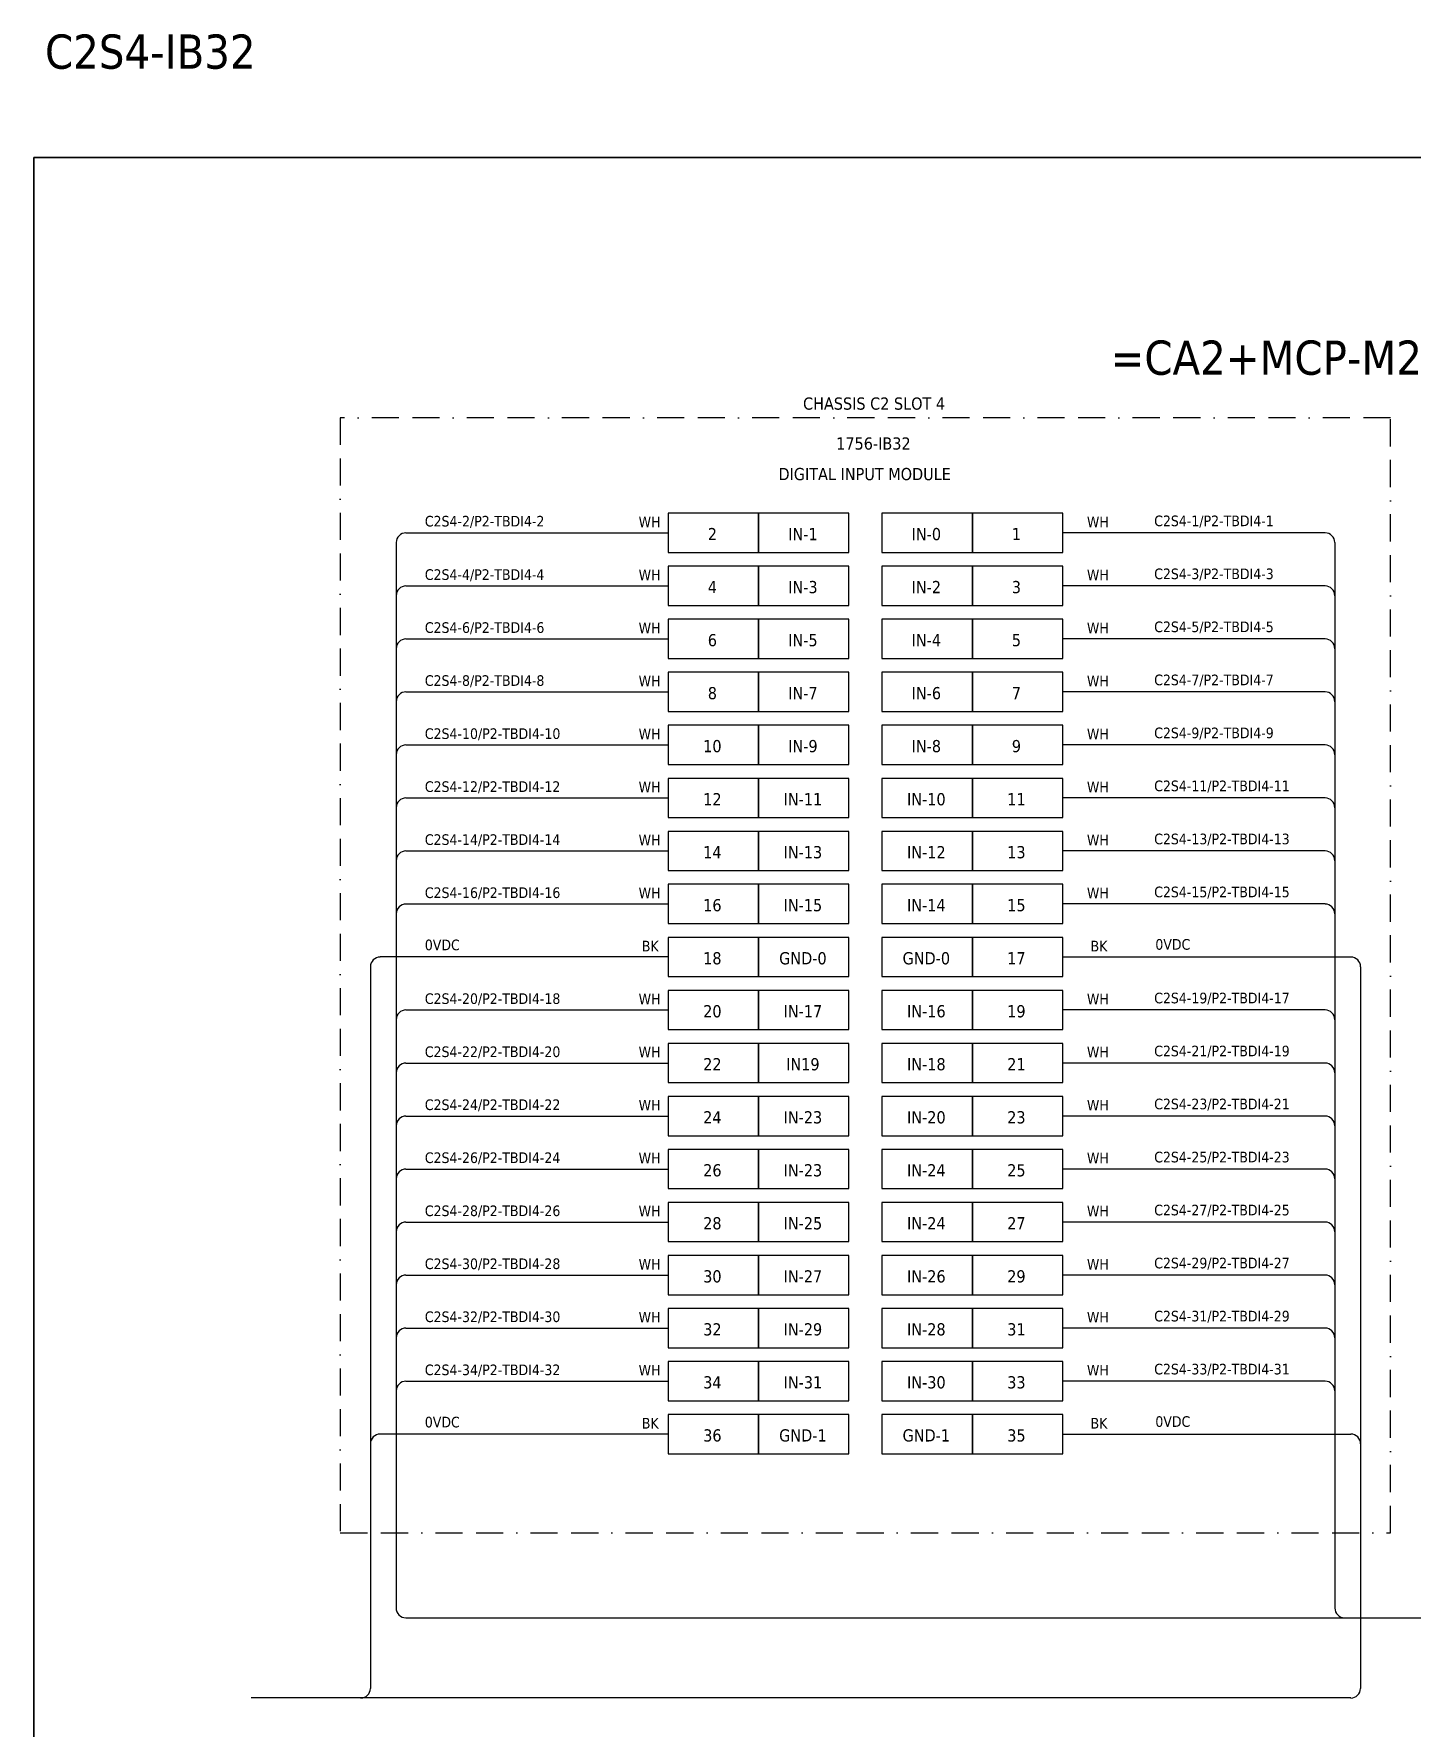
# Model space of a CAD drawing. Header units: millimetres. Extents: x 0 to 54213, y 0 to 2820.
# Drawn here: x 16773 to 18063, y 1234 to 2820 of the extents above; entities that cross this region are included whole.
import ezdxf
from ezdxf.enums import TextEntityAlignment as Align

# ---------------------------------------------------------------- set-up
doc = ezdxf.new("R2010")
doc.units = ezdxf.units.MM
doc.linetypes.add('BORDERX2', pattern=[88.9, 25.4, -12.7, 25.4, -12.7, 0, -12.7])
doc.layers.add('HELPPOINT', color=7, linetype='Continuous')
doc.layers.add('x01001-FrameArea', color=2, linetype='BORDERX2')
doc.layers.add('IE-EQUIP', color=253, linetype='Continuous', lineweight=25)
doc.layers.add('IE-WIRE', color=7, linetype='Continuous', lineweight=25)
doc.styles.add('Tahoma', font='')
doc.styles.get('Tahoma').set_extended_font_data('Tahoma')

msp = doc.modelspace()

# ---------------------------------------------------------------- linework, layer by layer
at = {"layer": 'HELPPOINT', "color": 4, "lineweight": 35}
for p, q in [((16773.2, 0), (16773.2, 2704.2)), ((16773.2, 2704.2), (20666.5, 2704.2)), ((16773.2, 0), (16773.2, 2704.2)), ((16773.2, 2704.2), (20666.5, 2704.2))]:
    msp.add_line(p, q, dxfattribs=at)
at = {"layer": 'IE-EQUIP', "linetype": 'Continuous', "ltscale": 25.4}
for points in [[(17366.6, 2334.4), (17451.3, 2334.4), (17451.3, 2371.1), (17366.6, 2371.1)], [(17451.3, 2334.4), (17535.9, 2334.4), (17535.9, 2371.1), (17451.3, 2371.1)], [(17566.8, 2334.4), (17651.4, 2334.4), (17651.4, 2371.1), (17566.8, 2371.1)], [(17651.4, 2334.4), (17736.1, 2334.4), (17736.1, 2371.1), (17651.4, 2371.1)], [(17366.6, 2284.8), (17451.3, 2284.8), (17451.3, 2321.5), (17366.6, 2321.5)], [(17451.3, 2284.8), (17535.9, 2284.8), (17535.9, 2321.5), (17451.3, 2321.5)], [(17566.8, 2284.8), (17651.4, 2284.8), (17651.4, 2321.5), (17566.8, 2321.5)], [(17651.4, 2284.8), (17736.1, 2284.8), (17736.1, 2321.5), (17651.4, 2321.5)], [(17366.6, 2235.1), (17451.3, 2235.1), (17451.3, 2271.8), (17366.6, 2271.8)], [(17451.3, 2235.1), (17535.9, 2235.1), (17535.9, 2271.8), (17451.3, 2271.8)], [(17566.8, 2235.1), (17651.4, 2235.1), (17651.4, 2271.8), (17566.8, 2271.8)], [(17651.4, 2235.1), (17736.1, 2235.1), (17736.1, 2271.8), (17651.4, 2271.8)], [(17366.6, 2185.5), (17451.3, 2185.5), (17451.3, 2222.2), (17366.6, 2222.2)], [(17451.3, 2185.5), (17535.9, 2185.5), (17535.9, 2222.2), (17451.3, 2222.2)], [(17566.8, 2185.5), (17651.4, 2185.5), (17651.4, 2222.2), (17566.8, 2222.2)], [(17651.4, 2185.5), (17736.1, 2185.5), (17736.1, 2222.2), (17651.4, 2222.2)], [(17366.6, 2135.9), (17451.3, 2135.9), (17451.3, 2172.6), (17366.6, 2172.6)], [(17451.3, 2135.9), (17535.9, 2135.9), (17535.9, 2172.6), (17451.3, 2172.6)], [(17566.8, 2135.9), (17651.4, 2135.9), (17651.4, 2172.6), (17566.8, 2172.6)], [(17651.4, 2135.9), (17736.1, 2135.9), (17736.1, 2172.6), (17651.4, 2172.6)], [(17366.6, 2086.2), (17451.3, 2086.2), (17451.3, 2122.9), (17366.6, 2122.9)], [(17451.3, 2086.2), (17535.9, 2086.2), (17535.9, 2122.9), (17451.3, 2122.9)], [(17566.8, 2086.2), (17651.4, 2086.2), (17651.4, 2122.9), (17566.8, 2122.9)], [(17651.4, 2086.2), (17736.1, 2086.2), (17736.1, 2122.9), (17651.4, 2122.9)], [(17366.6, 2036.6), (17451.3, 2036.6), (17451.3, 2073.3), (17366.6, 2073.3)], [(17451.3, 2036.6), (17535.9, 2036.6), (17535.9, 2073.3), (17451.3, 2073.3)], [(17566.8, 2036.6), (17651.4, 2036.6), (17651.4, 2073.3), (17566.8, 2073.3)], [(17651.4, 2036.6), (17736.1, 2036.6), (17736.1, 2073.3), (17651.4, 2073.3)], [(17366.6, 1987), (17451.3, 1987), (17451.3, 2023.7), (17366.6, 2023.7)], [(17451.3, 1987), (17535.9, 1987), (17535.9, 2023.7), (17451.3, 2023.7)], [(17566.8, 1987), (17651.4, 1987), (17651.4, 2023.7), (17566.8, 2023.7)], [(17651.4, 1987), (17736.1, 1987), (17736.1, 2023.7), (17651.4, 2023.7)], [(17366.6, 1937.3), (17451.3, 1937.3), (17451.3, 1974), (17366.6, 1974)], [(17451.3, 1937.3), (17535.9, 1937.3), (17535.9, 1974), (17451.3, 1974)], [(17566.8, 1937.3), (17651.4, 1937.3), (17651.4, 1974), (17566.8, 1974)], [(17651.4, 1937.3), (17736.1, 1937.3), (17736.1, 1974), (17651.4, 1974)], [(17366.6, 1887.7), (17451.3, 1887.7), (17451.3, 1924.4), (17366.6, 1924.4)], [(17451.3, 1887.7), (17535.9, 1887.7), (17535.9, 1924.4), (17451.3, 1924.4)], [(17566.8, 1887.7), (17651.4, 1887.7), (17651.4, 1924.4), (17566.8, 1924.4)], [(17651.4, 1887.7), (17736.1, 1887.7), (17736.1, 1924.4), (17651.4, 1924.4)], [(17366.6, 1838.1), (17451.3, 1838.1), (17451.3, 1874.8), (17366.6, 1874.8)], [(17451.3, 1838.1), (17535.9, 1838.1), (17535.9, 1874.8), (17451.3, 1874.8)], [(17566.8, 1838.1), (17651.4, 1838.1), (17651.4, 1874.8), (17566.8, 1874.8)], [(17651.4, 1838.1), (17736.1, 1838.1), (17736.1, 1874.8), (17651.4, 1874.8)], [(17366.6, 1788.4), (17451.3, 1788.4), (17451.3, 1825.1), (17366.6, 1825.1)], [(17451.3, 1788.4), (17535.9, 1788.4), (17535.9, 1825.1), (17451.3, 1825.1)], [(17566.8, 1788.4), (17651.4, 1788.4), (17651.4, 1825.1), (17566.8, 1825.1)], [(17651.4, 1788.4), (17736.1, 1788.4), (17736.1, 1825.1), (17651.4, 1825.1)], [(17366.6, 1738.8), (17451.3, 1738.8), (17451.3, 1775.5), (17366.6, 1775.5)], [(17451.3, 1738.8), (17535.9, 1738.8), (17535.9, 1775.5), (17451.3, 1775.5)], [(17566.8, 1738.8), (17651.4, 1738.8), (17651.4, 1775.5), (17566.8, 1775.5)], [(17651.4, 1738.8), (17736.1, 1738.8), (17736.1, 1775.5), (17651.4, 1775.5)], [(17366.6, 1689.2), (17451.3, 1689.2), (17451.3, 1725.9), (17366.6, 1725.9)], [(17451.3, 1689.2), (17535.9, 1689.2), (17535.9, 1725.9), (17451.3, 1725.9)], [(17566.8, 1689.2), (17651.4, 1689.2), (17651.4, 1725.9), (17566.8, 1725.9)], [(17651.4, 1689.2), (17736.1, 1689.2), (17736.1, 1725.9), (17651.4, 1725.9)], [(17366.6, 1639.5), (17451.3, 1639.5), (17451.3, 1676.2), (17366.6, 1676.2)], [(17451.3, 1639.5), (17535.9, 1639.5), (17535.9, 1676.2), (17451.3, 1676.2)], [(17566.8, 1639.5), (17651.4, 1639.5), (17651.4, 1676.2), (17566.8, 1676.2)], [(17651.4, 1639.5), (17736.1, 1639.5), (17736.1, 1676.2), (17651.4, 1676.2)], [(17366.6, 1589.9), (17451.3, 1589.9), (17451.3, 1626.6), (17366.6, 1626.6)], [(17451.3, 1589.9), (17535.9, 1589.9), (17535.9, 1626.6), (17451.3, 1626.6)], [(17566.8, 1589.9), (17651.4, 1589.9), (17651.4, 1626.6), (17566.8, 1626.6)], [(17651.4, 1589.9), (17736.1, 1589.9), (17736.1, 1626.6), (17651.4, 1626.6)], [(17366.6, 1540.3), (17451.3, 1540.3), (17451.3, 1577), (17366.6, 1577)], [(17451.3, 1540.3), (17535.9, 1540.3), (17535.9, 1577), (17451.3, 1577)], [(17566.8, 1540.3), (17651.4, 1540.3), (17651.4, 1577), (17566.8, 1577)], [(17651.4, 1540.3), (17736.1, 1540.3), (17736.1, 1577), (17651.4, 1577)], [(17366.6, 1490.6), (17451.3, 1490.6), (17451.3, 1527.3), (17366.6, 1527.3)], [(17451.3, 1490.6), (17535.9, 1490.6), (17535.9, 1527.3), (17451.3, 1527.3)], [(17566.8, 1490.6), (17651.4, 1490.6), (17651.4, 1527.3), (17566.8, 1527.3)], [(17651.4, 1490.6), (17736.1, 1490.6), (17736.1, 1527.3), (17651.4, 1527.3)]]:
    msp.add_lwpolyline(points, close=True, dxfattribs=at)
at = {"layer": 'IE-WIRE', "color": 4, "ltscale": 25.4}
for p, q in [((17121.4, 2352.7), (17366.6, 2352.7)), ((17981.4, 2352.7), (17736.1, 2352.7)), ((17112.2, 2343.6), (17112.2, 1346.2)), ((17990.5, 2343.6), (17990.5, 1346.2)), ((17121.4, 2303.1), (17366.6, 2303.1)), ((17981.4, 2303.1), (17736.1, 2303.1)), ((17121.4, 2253.5), (17366.6, 2253.5)), ((17981.4, 2253.5), (17736.1, 2253.5)), ((17121.4, 2203.8), (17366.6, 2203.8)), ((17981.4, 2203.8), (17736.1, 2203.8)), ((17121.4, 2154.2), (17366.6, 2154.2)), ((17981.4, 2154.2), (17736.1, 2154.2)), ((17121.4, 2104.6), (17366.6, 2104.6)), ((17981.4, 2104.6), (17736.1, 2104.6)), ((17121.4, 2055), (17366.6, 2055)), ((17981.4, 2055), (17736.1, 2055)), ((17121.4, 2005.3), (17366.6, 2005.3)), ((17981.4, 2005.3), (17736.1, 2005.3)), ((17121.4, 1906.1), (17366.6, 1906.1)), ((17981.4, 1906.1), (17736.1, 1906.1)), ((17121.4, 1856.4), (17366.6, 1856.4)), ((17981.4, 1856.4), (17736.1, 1856.4)), ((17121.4, 1806.8), (17366.6, 1806.8)), ((17981.4, 1806.8), (17736.1, 1806.8)), ((17121.4, 1757.2), (17366.6, 1757.2)), ((17981.4, 1757.2), (17736.1, 1757.2)), ((17121.4, 1707.5), (17366.6, 1707.5)), ((17981.4, 1707.5), (17736.1, 1707.5)), ((17121.4, 1657.9), (17366.6, 1657.9)), ((17981.4, 1657.9), (17736.1, 1657.9)), ((17121.4, 1608.3), (17366.6, 1608.3)), ((17981.4, 1608.3), (17736.1, 1608.3)), ((17121.4, 1558.6), (17366.6, 1558.6)), ((17981.4, 1558.6), (17736.1, 1558.6))]:
    msp.add_line(p, q, dxfattribs=at)
at = {"layer": 'IE-WIRE', "color": 7, "ltscale": 25.4}
for p, q in [((17366.6, 1955.7), (17097.2, 1955.7)), ((17736.1, 1955.7), (18005.5, 1955.7)), ((17088.1, 1946.5), (17088.1, 1270.9)), ((18014.6, 1946.5), (18014.6, 1270.9)), ((17366.6, 1509), (17097.2, 1509)), ((17736.1, 1509), (18005.5, 1509)), ((18005.6, 1262), (16976.6, 1262))]:
    msp.add_line(p, q, dxfattribs=at)
at = {"layer": 'IE-WIRE', "color": 4}
msp.add_line((17121.3, 1337), (18162.6, 1337), dxfattribs=at)
at = {"layer": 'IE-WIRE', "color": 4, "ltscale": 25.4}
for centre, start, end in [((17121.4, 2343.6), 90, 180), ((17981.4, 2343.6), 0, 90), ((17121.4, 2293.9), 90, 180), ((17981.4, 2293.9), 0, 90), ((17121.4, 2244.3), 90, 180), ((17981.4, 2244.3), 0, 90), ((17121.4, 2194.7), 90, 180), ((17981.4, 2194.7), 0, 90), ((17121.4, 2145), 90, 180), ((17981.4, 2145), 0, 90), ((17121.4, 2095.4), 90, 180), ((17981.4, 2095.4), 0, 90), ((17121.4, 2045.8), 90, 180), ((17981.4, 2045.8), 0, 90), ((17121.4, 1996.1), 90, 180), ((17981.4, 1996.1), 0, 90), ((17121.4, 1896.9), 90, 180), ((17981.4, 1896.9), 0, 90), ((17121.4, 1847.2), 90, 180), ((17981.4, 1847.2), 0, 90), ((17121.4, 1797.6), 90, 180), ((17981.4, 1797.6), 0, 90), ((17121.4, 1748), 90, 180), ((17981.4, 1748), 0, 90), ((17121.4, 1698.3), 90, 180), ((17981.4, 1698.3), 0, 90), ((17121.4, 1648.7), 90, 180), ((17981.4, 1648.7), 0, 90), ((17121.4, 1599.1), 90, 180), ((17981.4, 1599.1), 0, 90), ((17121.4, 1549.4), 90, 180), ((17981.4, 1549.4), 0, 90)]:
    msp.add_arc(centre, 9.17, start, end, dxfattribs=at)
at = {"layer": 'IE-WIRE', "color": 7, "ltscale": 25.4}
for centre, radius, start, end in [((17097.2, 1946.5), 9.14, 90, 180), ((18005.5, 1946.5), 9.14, 0, 90), ((17097.2, 1499.9), 9.14, 90, 180), ((18005.5, 1499.9), 9.14, 0, 90), ((17079.1, 1270.9), 8.96, 270, 0), ((18005.6, 1270.9), 8.96, 270, 0), ((18005.6, 1270.9), 8.96, 270, 0)]:
    msp.add_arc(centre, radius, start, end, dxfattribs=at)
at = {"layer": 'IE-WIRE', "color": 4}
for centre in [(17121.3, 1346.2), (17999.7, 1346.2)]:
    msp.add_arc(centre, 9.14, 180, 270, dxfattribs=at)
at = {"layer": 'x01001-FrameArea'}
msp.add_lwpolyline([(17059.9, 1416.6), (18042.8, 1416.6), (18042.8, 2460.5), (17059.9, 2460.5)], close=True, dxfattribs=at)

# ---------------------------------------------------------------- texts
at = {"color": 2, "style": 'Tahoma'}
msp.add_text('C2S4-IB32', height=32, dxfattribs=at).set_placement((16783.6, 2787.3))
for s, height, p in [('=CA2+MCP-M2-P4', 32, (17956.6, 2516.8)), ('CHASSIS C2 SLOT 4', 11.441, (17559.4, 2473.8)), ('1756-IB32', 11.44, (17558.8, 2436.4)), ('DIGITAL INPUT MODULE', 11.441, (17550.6, 2407.8)), ('2', 11.4, (17408.1, 2351.6)), ('IN-1', 11.44, (17492.8, 2351.6)), ('IN-0', 11.44, (17608.3, 2351.6)), ('1', 11.4, (17692.6, 2351.6)), ('4', 11.4, (17408.1, 2302)), ('IN-3', 11.44, (17492.8, 2302)), ('IN-2', 11.44, (17608.3, 2302)), ('3', 11.4, (17692.6, 2302)), ('6', 11.4, (17408.1, 2252.3)), ('IN-5', 11.44, (17492.8, 2252.3)), ('IN-4', 11.44, (17608.3, 2252.3)), ('5', 11.4, (17692.6, 2252.3)), ('8', 11.4, (17408.1, 2202.7)), ('IN-7', 11.44, (17492.8, 2202.7)), ('IN-6', 11.44, (17608.3, 2202.7)), ('7', 11.4, (17692.6, 2202.7)), ('10', 11.44, (17408.1, 2153.1)), ('IN-9', 11.44, (17492.8, 2153.1)), ('IN-8', 11.44, (17608.3, 2153.1)), ('9', 11.4, (17692.6, 2153.1)), ('12', 11.44, (17408.1, 2103.4)), ('IN-11', 11.44, (17492.8, 2103.4)), ('IN-10', 11.44, (17608.3, 2103.4)), ('11', 11.44, (17692.6, 2103.4)), ('14', 11.44, (17408.1, 2053.8)), ('IN-13', 11.44, (17492.8, 2053.8)), ('IN-12', 11.44, (17608.3, 2053.8)), ('13', 11.44, (17692.6, 2053.8)), ('16', 11.44, (17408.1, 2004.2)), ('IN-15', 11.44, (17492.8, 2004.2)), ('IN-14', 11.44, (17608.3, 2004.2)), ('15', 11.44, (17692.6, 2004.2)), ('18', 11.44, (17408.1, 1954.5)), ('GND-0', 11.44, (17492.8, 1954.5)), ('GND-0', 11.44, (17608.3, 1954.5)), ('17', 11.44, (17692.6, 1954.5)), ('20', 11.44, (17408.1, 1904.9)), ('IN-17', 11.44, (17492.8, 1904.9)), ('IN-16', 11.44, (17608.3, 1904.9)), ('19', 11.44, (17692.6, 1904.9)), ('22', 11.44, (17408.1, 1855.3)), ('IN19', 11.44, (17492.8, 1855.3)), ('IN-18', 11.44, (17608.3, 1855.3)), ('21', 11.44, (17692.6, 1855.3)), ('24', 11.44, (17408.1, 1805.6)), ('IN-23', 11.44, (17492.8, 1805.6)), ('IN-20', 11.44, (17608.3, 1805.6)), ('23', 11.44, (17692.6, 1805.6)), ('26', 11.44, (17408.1, 1756)), ('IN-23', 11.44, (17492.8, 1756)), ('IN-24', 11.44, (17608.3, 1756)), ('25', 11.44, (17692.6, 1756)), ('28', 11.44, (17408.1, 1706.4)), ('IN-25', 11.44, (17492.8, 1706.4)), ('IN-24', 11.44, (17608.3, 1706.4)), ('27', 11.44, (17692.6, 1706.4)), ('30', 11.44, (17408.1, 1656.7)), ('IN-27', 11.44, (17492.8, 1656.7)), ('IN-26', 11.44, (17608.3, 1656.7)), ('29', 11.44, (17692.6, 1656.7)), ('32', 11.44, (17408.1, 1607.1)), ('IN-29', 11.44, (17492.8, 1607.1)), ('IN-28', 11.44, (17608.3, 1607.1)), ('31', 11.44, (17692.6, 1607.1)), ('34', 11.44, (17408.1, 1557.5)), ('IN-31', 11.44, (17492.8, 1557.5)), ('IN-30', 11.44, (17608.3, 1557.5)), ('33', 11.44, (17692.6, 1557.5)), ('36', 11.44, (17408.1, 1507.8)), ('GND-1', 11.44, (17492.8, 1507.8)), ('GND-1', 11.44, (17608.3, 1507.8)), ('35', 11.44, (17692.6, 1507.8))]:
    msp.add_text(s, height=height, dxfattribs=at).set_placement(p, align=Align.MIDDLE_CENTER)
at = {"color": 4, "style": 'Tahoma'}
for s, height, p in [('C2S4-2/P2-TBDI4-2', 9.949, (17139, 2358.7)), ('WH', 9.95, (17339.1, 2358)), ('WH', 9.95, (17758.6, 2358)), ('C2S4-1/P2-TBDI4-1', 9.949, (17821.5, 2359)), ('C2S4-4/P2-TBDI4-4', 9.949, (17139, 2308.7)), ('WH', 9.95, (17339.1, 2308.4)), ('WH', 9.95, (17758.6, 2308.4)), ('C2S4-3/P2-TBDI4-3', 9.949, (17821.5, 2309.4)), ('C2S4-6/P2-TBDI4-6', 9.949, (17139, 2259.1)), ('WH', 9.95, (17339.1, 2258.7)), ('WH', 9.95, (17758.6, 2258.7)), ('C2S4-5/P2-TBDI4-5', 9.949, (17821.5, 2259.8)), ('C2S4-8/P2-TBDI4-8', 9.949, (17139, 2209.5)), ('WH', 9.95, (17339.1, 2209.1)), ('WH', 9.95, (17758.6, 2209.1)), ('C2S4-7/P2-TBDI4-7', 9.949, (17821.5, 2210.1)), ('C2S4-10/P2-TBDI4-10', 9.949, (17139, 2159.8)), ('WH', 9.95, (17339.1, 2159.5)), ('WH', 9.95, (17758.6, 2159.5)), ('C2S4-9/P2-TBDI4-9', 9.949, (17821.5, 2160.5)), ('C2S4-12/P2-TBDI4-12', 9.949, (17139, 2110.2)), ('WH', 9.95, (17339.1, 2109.8)), ('WH', 9.95, (17758.6, 2109.8)), ('C2S4-11/P2-TBDI4-11', 9.949, (17821.5, 2110.9)), ('C2S4-14/P2-TBDI4-14', 9.949, (17139, 2060.6)), ('WH', 9.95, (17339.1, 2060.2)), ('WH', 9.95, (17758.6, 2060.2)), ('C2S4-13/P2-TBDI4-13', 9.949, (17821.5, 2061.2)), ('C2S4-16/P2-TBDI4-16', 9.949, (17139, 2010.9)), ('WH', 9.95, (17339.1, 2010.6)), ('WH', 9.95, (17758.6, 2010.6)), ('C2S4-15/P2-TBDI4-15', 9.949, (17821.5, 2011.6)), ('C2S4-20/P2-TBDI4-18', 9.949, (17139, 1911.7)), ('WH', 9.95, (17339.1, 1911.3)), ('WH', 9.95, (17758.6, 1911.3)), ('C2S4-19/P2-TBDI4-17', 9.949, (17821.5, 1912.3)), ('C2S4-22/P2-TBDI4-20', 9.949, (17139, 1862)), ('WH', 9.95, (17339.1, 1861.7)), ('WH', 9.95, (17758.6, 1861.7)), ('C2S4-21/P2-TBDI4-19', 9.949, (17821.5, 1862.7)), ('C2S4-24/P2-TBDI4-22', 9.949, (17139, 1812.4)), ('WH', 9.95, (17339.1, 1812)), ('WH', 9.95, (17758.6, 1812)), ('C2S4-23/P2-TBDI4-21', 9.949, (17821.5, 1813.1)), ('C2S4-26/P2-TBDI4-24', 9.949, (17139, 1762.8)), ('WH', 9.95, (17339.1, 1762.4)), ('WH', 9.95, (17758.6, 1762.4)), ('C2S4-25/P2-TBDI4-23', 9.949, (17821.5, 1763.4)), ('C2S4-28/P2-TBDI4-26', 9.949, (17139, 1713.1)), ('WH', 9.95, (17339.1, 1712.8)), ('WH', 9.95, (17758.6, 1712.8)), ('C2S4-27/P2-TBDI4-25', 9.949, (17821.5, 1713.8)), ('C2S4-30/P2-TBDI4-28', 9.949, (17139, 1663.5)), ('WH', 9.95, (17339.1, 1663.1)), ('WH', 9.95, (17758.6, 1663.1)), ('C2S4-29/P2-TBDI4-27', 9.949, (17821.5, 1664.2)), ('C2S4-32/P2-TBDI4-30', 9.949, (17139, 1613.9)), ('WH', 9.95, (17339.1, 1613.5)), ('WH', 9.95, (17758.6, 1613.5)), ('C2S4-31/P2-TBDI4-29', 9.949, (17821.5, 1614.5)), ('C2S4-34/P2-TBDI4-32', 9.949, (17139, 1564.2)), ('WH', 9.95, (17339.1, 1563.9)), ('WH', 9.95, (17758.6, 1563.9)), ('C2S4-33/P2-TBDI4-31', 9.949, (17821.5, 1564.9))]:
    msp.add_text(s, height=height, dxfattribs=at).set_placement(p)
at = {"color": 7, "style": 'Tahoma'}
for s, p in [('0VDC', (17139, 1962)), ('BK', (17342.1, 1960.9)), ('BK', (17762, 1960.9)), ('0VDC', (17822.6, 1962.5)), ('0VDC', (17139, 1515.3)), ('BK', (17342.1, 1514.2)), ('BK', (17762, 1514.2)), ('0VDC', (17822.6, 1515.8))]:
    msp.add_text(s, height=9.95, dxfattribs=at).set_placement(p)

doc.saveas('drawing.dxf')
